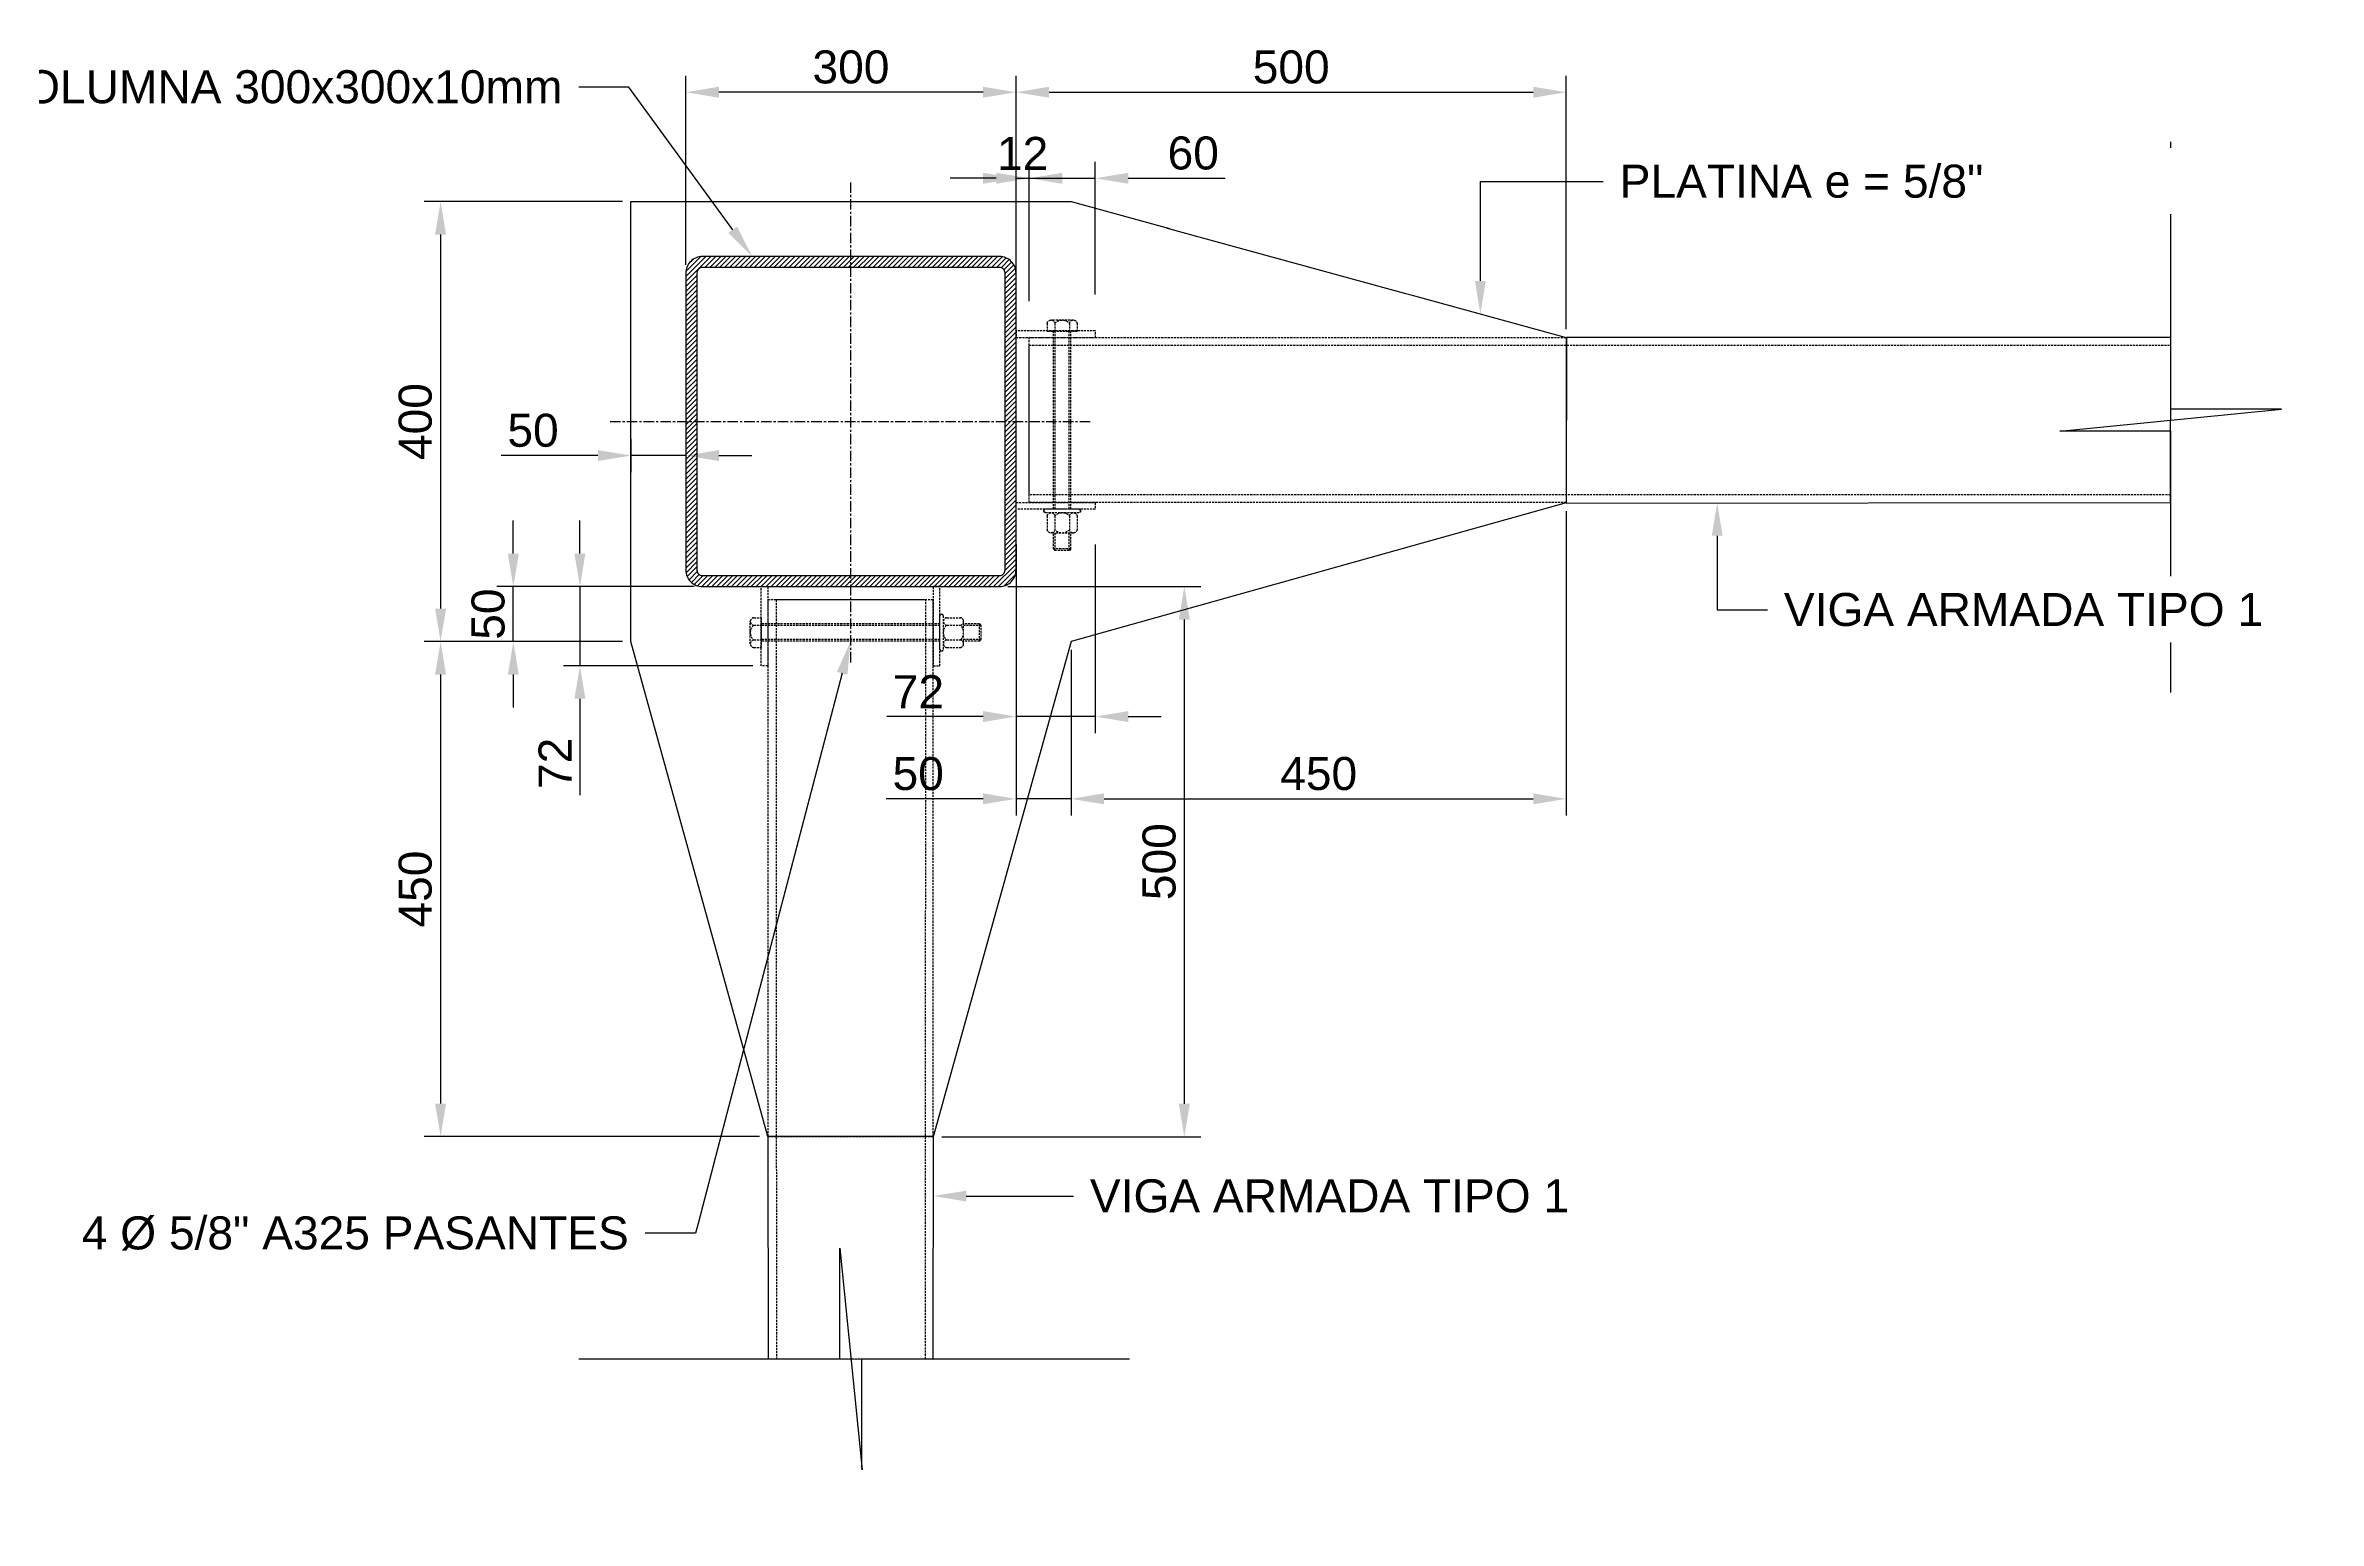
# Model space of a CAD drawing. Header units: millimetres. Extents: x -1367288 to 157996, y -18171 to 61708.
# Drawn here: x 26637 to 28703, y 14793 to 16134 of the extents above; entities that cross this region are included whole.
import ezdxf
from ezdxf import colors
from ezdxf.entities.mleader import LeaderData, LeaderLine
from ezdxf.math import Vec2, Vec3

# ---------------------------------------------------------------- set-up
doc = ezdxf.new("R2010")
doc.units = ezdxf.units.MM
doc.header["$LTSCALE"] = 0.3
doc.linetypes.add('CENTER', pattern=[50.8, 31.75, -6.35, 6.35, -6.35])
doc.linetypes.add('HIDDEN', pattern=[9.525, 6.35, -3.175])
for name, color, linetype in [('EE-OCULTAS', 8, 'HIDDEN'), ('SIM-ACHURADOS', 8, 'Continuous'), ('SIM-COTAS', 1, 'Continuous'), ('SIM-EJES', 8, 'CENTER'), ('SIM-OCULTOS', 8, 'HIDDEN'), ('SIM-PLATINAS', 2, 'Continuous'), ('SIM-PTE 300x1-4x150x3-8', 42, 'Continuous'), ('SIM-PTE 300x300x10', 71, 'Continuous')]:
    doc.layers.add(name, color=color, linetype=linetype)
doc.styles.add('ARIAL EE', font='arial.ttf')
doc.styles.get("Standard").update_dxf_attribs({"font": 'arial.ttf'})
doc.dimstyles.new('EE 1_STANDAR', dxfattribs={"dimtxt": 2, "dimasz": 2, "dimexe": 1, "dimexo": 0.5, "dimgap": 0.5, "dimtad": 1, "dimdec": 0, "dimdsep": 46, "dimtxsty": 'ARIAL EE', "dimcen": 1.5, "dimclrd": 256, "dimclre": 256, "dimclrt": 2, "dimadec": 0, "dimazin": 0, "dimtfac": 1, "dimtdec": 0, "dimtix": 1, "dimtmove": 0, "dimatfit": 2, "dimfxl": 1, "dimlwd": -1, "dimlwe": -1, "dimarcsym": 0})

# ---------------------------------------------------------------- blocks, each defined once
blk = doc.blocks.new('*U426')
for p, q in [((-13.5, 169.3), (-13.5, 162.4)), ((-10.3, 172.3), (10.3, 172.3)), ((-6.6, 169.3), (-6.6, 162.4)), ((6.6, 169.3), (6.6, 162.4)), ((13.5, 169.3), (13.5, 162.4)), ((13.5, 162.4), (-13.5, 162.4)), ((-7.9, 0), (-7.9, 162.4)), ((7.9, 0), (7.9, 162.4)), ((-13.5, -6.1), (-13.5, -18.6)), ((-6.6, -6.1), (-6.6, -18.6)), ((6.6, -6.1), (6.6, -18.6)), ((13.5, -6.1), (13.5, -18.6)), ((-10.3, -21.6), (10.3, -21.6)), ((-7.9, -36), (-7.9, -21.6)), ((-7.9, -36), (7.9, -36)), ((-7.9, -36), (-6.4, -37.5)), ((-6.4, -37.5), (6.4, -37.5)), ((7.9, -36), (6.4, -37.5)), ((7.9, -36), (7.9, -21.6))]:
    blk.add_line(p, q)
blk.add_lwpolyline([(-16.7, -1.6), (-16.7, -1.5, -0.414214), (-15.2, 0), (15.2, 0, -0.414214), (16.7, -1.5), (16.7, -1.6, -0.414214), (15.2, -3.1), (-15.2, -3.1, -0.414214)], format="xyb", close=True)
for centre, radius, start, end in [((-10.1, 168.8), 3.47, 7.7682, 172.2318), ((0, 163.5), 8.8, 41.2145, 138.7855), ((10.1, 168.8), 3.47, 7.7682, 172.2318), ((-10.1, -6.6), 3.47, 7.7682, 172.2318), ((-10.1, -18.1), 3.47, 187.7682, 352.2318), ((0, -11.9), 8.8, 41.2145, 138.7855), ((0, -12.8), 8.8, 221.2145, 318.7855), ((10.1, -6.6), 3.47, 7.7682, 172.2318), ((10.1, -18.1), 3.47, 187.7682, 352.2318)]:
    blk.add_arc(centre, radius, start, end)
at = {"layer": 'EE-OCULTAS'}
for p, q in [((-6.4, 0), (-6.4, 162.4)), ((6.4, 0), (6.4, 162.4)), ((-6.4, -37.5), (-6.4, -21.6)), ((6.4, -37.5), (6.4, -21.8))]:
    blk.add_line(p, q, dxfattribs=at)
blk = doc.blocks.new('*U438')
for p, q in [((-13.5, 169), (-13.5, 162)), ((-10.3, 172), (10.3, 172)), ((-6.6, 169), (-6.6, 162)), ((6.6, 169), (6.6, 162)), ((13.5, 169), (13.5, 162)), ((13.5, 162), (-13.5, 162)), ((-7.9, 0), (-7.9, 162)), ((7.9, 0), (7.9, 162)), ((-13.5, -6.1), (-13.5, -18.6)), ((-6.6, -6.1), (-6.6, -18.6)), ((6.6, -6.1), (6.6, -18.6)), ((13.5, -6.1), (13.5, -18.6)), ((-10.3, -21.6), (10.3, -21.6)), ((-7.9, -36), (-7.9, -21.6)), ((-7.9, -36), (7.9, -36)), ((-7.9, -36), (-6.4, -37.5)), ((-6.4, -37.5), (6.4, -37.5)), ((7.9, -36), (6.4, -37.5)), ((7.9, -36), (7.9, -21.6))]:
    blk.add_line(p, q)
blk.add_lwpolyline([(-16.7, -1.6), (-16.7, -1.5, -0.414214), (-15.2, 0), (15.2, 0, -0.414214), (16.7, -1.5), (16.7, -1.6, -0.414214), (15.2, -3.1), (-15.2, -3.1, -0.414214)], format="xyb", close=True)
for centre, radius, start, end in [((-10.1, 168.5), 3.47, 7.7682, 172.2318), ((0, 163.2), 8.8, 41.2145, 138.7855), ((10.1, 168.5), 3.47, 7.7682, 172.2318), ((-10.1, -6.6), 3.47, 7.7682, 172.2318), ((-10.1, -18.1), 3.47, 187.7682, 352.2318), ((0, -11.9), 8.8, 41.2145, 138.7855), ((0, -12.8), 8.8, 221.2145, 318.7855), ((10.1, -6.6), 3.47, 7.7682, 172.2318), ((10.1, -18.1), 3.47, 187.7682, 352.2318)]:
    blk.add_arc(centre, radius, start, end)
at = {"layer": 'EE-OCULTAS'}
for p, q in [((-6.4, 0), (-6.4, 162)), ((6.4, 0), (6.4, 162)), ((-6.4, -37.5), (-6.4, -21.6)), ((6.4, -37.5), (6.4, -21.8))]:
    blk.add_line(p, q, dxfattribs=at)
blk = doc.blocks.new('*D474')
at = {"layer": 'SIM-COTAS', "transparency": 16777216}
for p, q in [((27489.3, 16012.8), (27459.3, 16012.8)), ((27519.3, 15907.1), (27519.3, 16027.8)), ((27519.3, 16012.8), (27531.3, 16012.8)), ((27531.3, 15901.1), (27531.3, 16027.8)), ((27561.3, 16012.8), (27591.3, 16012.8))]:
    blk.add_line(p, q, dxfattribs=at)
for points in [[(27489.3, 16017.8), (27489.3, 16007.8), (27519.3, 16012.8)], [(27561.3, 16017.8), (27561.3, 16007.8), (27531.3, 16012.8)]]:
    blk.add_solid(points, dxfattribs=at)
at = {"layer": 'SIM-COTAS', "color": 2, "transparency": 16777216, "insert": (27525.3, 16035.4), "char_height": 30, "attachment_point": 5, "style": 'ARIAL EE'}
blk.add_mtext('12', dxfattribs=at)
blk = doc.blocks.new('*D475')
at = {"layer": 'SIM-COTAS', "transparency": 16777216}
for p, q in [((27501.3, 16012.8), (27471.3, 16012.8)), ((27531.3, 15901.1), (27531.3, 16027.8)), ((27531.3, 16012.8), (27591.3, 16012.8)), ((27591.3, 15907.1), (27591.3, 16027.8)), ((27621.3, 16012.8), (27709.3, 16012.8))]:
    blk.add_line(p, q, dxfattribs=at)
for points in [[(27501.3, 16017.8), (27501.3, 16007.8), (27531.3, 16012.8)], [(27621.3, 16017.8), (27621.3, 16007.8), (27591.3, 16012.8)]]:
    blk.add_solid(points, dxfattribs=at)
at = {"layer": 'SIM-COTAS', "color": 2, "transparency": 16777216, "insert": (27680.3, 16035.6), "char_height": 30, "attachment_point": 5, "style": 'ARIAL EE'}
blk.add_mtext('60', dxfattribs=at)
blk = doc.blocks.new('*D476')
at = {"layer": 'SIM-COTAS', "transparency": 16777216}
for p, q in [((27519.3, 15910.8), (27519.3, 16106)), ((27549.3, 16091), (27989.3, 16091)), ((28019.3, 15875.6), (28019.3, 16106))]:
    blk.add_line(p, q, dxfattribs=at)
for points in [[(27549.3, 16096), (27549.3, 16086), (27519.3, 16091)], [(27989.3, 16096), (27989.3, 16086), (28019.3, 16091)]]:
    blk.add_solid(points, dxfattribs=at)
at = {"layer": 'SIM-COTAS', "color": 2, "transparency": 16777216, "insert": (27769.3, 16113.8), "char_height": 30, "attachment_point": 5, "style": 'ARIAL EE'}
blk.add_mtext('500', dxfattribs=at)
blk = doc.blocks.new('*D477')
at = {"layer": 'SIM-COTAS', "transparency": 16777216}
for p, q in [((27161.8, 15991.7), (26981.4, 15991.7)), ((26996.4, 15961.7), (26996.4, 15621.7)), ((27161.8, 15591.7), (26981.4, 15591.7))]:
    blk.add_line(p, q, dxfattribs=at)
for points in [[(26991.4, 15961.7), (27001.4, 15961.7), (26996.4, 15991.7)], [(26991.4, 15621.7), (27001.4, 15621.7), (26996.4, 15591.7)]]:
    blk.add_solid(points, dxfattribs=at)
at = {"layer": 'SIM-COTAS', "color": 2, "transparency": 16777216, "insert": (26973.5, 15791.7), "char_height": 30, "attachment_point": 5, "rotation": 90, "style": 'ARIAL EE'}
blk.add_mtext('400', dxfattribs=at)
blk = doc.blocks.new('*D478')
at = {"layer": 'SIM-COTAS', "transparency": 16777216}
for p, q in [((27139.3, 15760.8), (27051.4, 15760.8)), ((27169.3, 15776), (27169.3, 15745.8)), ((27219.3, 15760.8), (27169.3, 15760.8)), ((27219.3, 15776), (27219.3, 15745.8)), ((27249.3, 15760.8), (27279.3, 15760.8))]:
    blk.add_line(p, q, dxfattribs=at)
for points in [[(27139.3, 15765.8), (27139.3, 15755.8), (27169.3, 15760.8)], [(27249.3, 15765.8), (27249.3, 15755.8), (27219.3, 15760.8)]]:
    blk.add_solid(points, dxfattribs=at)
at = {"layer": 'SIM-COTAS', "color": 2, "transparency": 16777216, "insert": (27080.4, 15783.6), "char_height": 30, "attachment_point": 5, "style": 'ARIAL EE'}
blk.add_mtext('50', dxfattribs=at)
blk = doc.blocks.new('*D479')
at = {"layer": 'SIM-COTAS', "transparency": 16777216}
for p, q in [((27161.8, 15591.7), (26981.4, 15591.7)), ((26996.4, 15561.7), (26996.4, 15171.9)), ((27286.2, 15141.9), (26981.4, 15141.9))]:
    blk.add_line(p, q, dxfattribs=at)
for points in [[(26991.4, 15561.7), (27001.4, 15561.7), (26996.4, 15591.7)], [(26991.4, 15171.9), (27001.4, 15171.9), (26996.4, 15141.9)]]:
    blk.add_solid(points, dxfattribs=at)
at = {"layer": 'SIM-COTAS', "color": 2, "transparency": 16777216, "insert": (26973.5, 15366.8), "char_height": 30, "attachment_point": 5, "rotation": 90, "style": 'ARIAL EE'}
blk.add_mtext('450', dxfattribs=at)
blk = doc.blocks.new('*D480')
at = {"layer": 'SIM-COTAS', "transparency": 16777216}
for p, q in [((27123, 15671.7), (27123, 15701.7)), ((27226.8, 15641.7), (27108, 15641.7)), ((27123, 15641.7), (27123, 15569.7)), ((27280.2, 15569.7), (27108, 15569.7)), ((27123, 15539.7), (27123, 15452.2))]:
    blk.add_line(p, q, dxfattribs=at)
for points in [[(27118, 15671.7), (27128, 15671.7), (27123, 15641.7)], [(27118, 15539.7), (27128, 15539.7), (27123, 15569.7)]]:
    blk.add_solid(points, dxfattribs=at)
at = {"layer": 'SIM-COTAS', "color": 2, "transparency": 16777216, "insert": (27100.4, 15481), "char_height": 30, "attachment_point": 5, "rotation": 90, "style": 'ARIAL EE'}
blk.add_mtext('72', dxfattribs=at)
blk = doc.blocks.new('*D481')
at = {"layer": 'SIM-COTAS', "transparency": 16777216}
for p, q in [((27219.3, 15934.2), (27219.3, 16106)), ((27489.3, 16091), (27249.3, 16091)), ((27519.3, 15910.8), (27519.3, 16106))]:
    blk.add_line(p, q, dxfattribs=at)
for points in [[(27249.3, 16096), (27249.3, 16086), (27219.3, 16091)], [(27489.3, 16096), (27489.3, 16086), (27519.3, 16091)]]:
    blk.add_solid(points, dxfattribs=at)
at = {"layer": 'SIM-COTAS', "color": 2, "transparency": 16777216, "insert": (27369.3, 16113.8), "char_height": 30, "attachment_point": 5, "style": 'ARIAL EE'}
blk.add_mtext('300', dxfattribs=at)
blk = doc.blocks.new('*D482')
at = {"layer": 'SIM-COTAS', "transparency": 16777216}
for p, q in [((27062.5, 15671.7), (27062.5, 15701.7)), ((27226.8, 15641.7), (27047.5, 15641.7)), ((27062.5, 15591.7), (27062.5, 15641.7)), ((27161.8, 15591.7), (27047.5, 15591.7)), ((27062.5, 15561.7), (27062.5, 15531.7))]:
    blk.add_line(p, q, dxfattribs=at)
for points in [[(27057.5, 15671.7), (27067.5, 15671.7), (27062.5, 15641.7)], [(27057.5, 15561.7), (27067.5, 15561.7), (27062.5, 15591.7)]]:
    blk.add_solid(points, dxfattribs=at)
at = {"layer": 'SIM-COTAS', "color": 2, "transparency": 16777216, "insert": (27039.7, 15616.7), "char_height": 30, "attachment_point": 5, "rotation": 90, "style": 'ARIAL EE'}
blk.add_mtext('50', dxfattribs=at)
blk = doc.blocks.new('*D483')
at = {"layer": 'SIM-COTAS', "transparency": 16777216}
for p, q in [((27519.3, 15680.1), (27519.3, 15508.6)), ((27591.3, 15680.1), (27591.3, 15508.6)), ((27489.3, 15523.6), (27401.9, 15523.6)), ((27591.3, 15523.6), (27519.3, 15523.6)), ((27621.3, 15523.6), (27651.3, 15523.6))]:
    blk.add_line(p, q, dxfattribs=at)
for points in [[(27489.3, 15528.6), (27489.3, 15518.6), (27519.3, 15523.6)], [(27621.3, 15528.6), (27621.3, 15518.6), (27591.3, 15523.6)]]:
    blk.add_solid(points, dxfattribs=at)
at = {"layer": 'SIM-COTAS', "color": 2, "transparency": 16777216, "insert": (27430.6, 15546.2), "char_height": 30, "attachment_point": 5, "style": 'ARIAL EE'}
blk.add_mtext('72', dxfattribs=at)
blk = doc.blocks.new('*D484')
at = {"layer": 'SIM-COTAS', "transparency": 16777216}
for p, q in [((28019.2, 15710.2), (28019.2, 15433.8)), ((27569.3, 15584.2), (27569.3, 15433.8)), ((27599.3, 15448.8), (27989.2, 15448.8))]:
    blk.add_line(p, q, dxfattribs=at)
for points in [[(27599.3, 15453.8), (27599.3, 15443.8), (27569.3, 15448.8)], [(27989.2, 15453.8), (27989.2, 15443.8), (28019.2, 15448.8)]]:
    blk.add_solid(points, dxfattribs=at)
at = {"layer": 'SIM-COTAS', "color": 2, "transparency": 16777216, "insert": (27794.3, 15471.6), "char_height": 30, "attachment_point": 5, "style": 'ARIAL EE'}
blk.add_mtext('450', dxfattribs=at)
blk = doc.blocks.new('*D485')
at = {"layer": 'SIM-COTAS', "transparency": 16777216}
for p, q in [((27519.3, 15649.2), (27519.3, 15433.8)), ((27569.3, 15584.2), (27569.3, 15433.8)), ((27489.3, 15448.8), (27401.4, 15448.8)), ((27569.3, 15448.8), (27519.3, 15448.8)), ((27599.3, 15448.8), (27629.3, 15448.8))]:
    blk.add_line(p, q, dxfattribs=at)
for points in [[(27489.3, 15453.8), (27489.3, 15443.8), (27519.3, 15448.8)], [(27599.3, 15453.8), (27599.3, 15443.8), (27569.3, 15448.8)]]:
    blk.add_solid(points, dxfattribs=at)
at = {"layer": 'SIM-COTAS', "color": 2, "transparency": 16777216, "insert": (27430.4, 15471.6), "char_height": 30, "attachment_point": 5, "style": 'ARIAL EE'}
blk.add_mtext('50', dxfattribs=at)
blk = doc.blocks.new('*D486')
at = {"layer": 'SIM-COTAS', "transparency": 16777216}
for p, q in [((27511.8, 15641.7), (27687.2, 15641.7)), ((27672.2, 15611.7), (27672.2, 15171.7)), ((27452, 15141.7), (27687.2, 15141.7))]:
    blk.add_line(p, q, dxfattribs=at)
for points in [[(27667.2, 15611.7), (27677.2, 15611.7), (27672.2, 15641.7)], [(27667.2, 15171.7), (27677.2, 15171.7), (27672.2, 15141.7)]]:
    blk.add_solid(points, dxfattribs=at)
at = {"layer": 'SIM-COTAS', "color": 2, "transparency": 16777216, "insert": (27649.4, 15391.7), "char_height": 30, "attachment_point": 5, "rotation": 90, "style": 'ARIAL EE'}
blk.add_mtext('500', dxfattribs=at)

msp = doc.modelspace()

# ---------------------------------------------------------------- linework, layer by layer
at = {"layer": 'SIM-EJES'}
msp.add_line((27150.4, 15791.7, -2.3), (27588.2, 15791.7, -2.3), dxfattribs=at)
at = {"layer": 'SIM-OCULTOS'}
for points, elevation in [([(27519.4, 15874.1), (27519.4, 15868.1), (27591.4, 15868.1), (27591.4, 15874.1)], -2.3), ([(27519.3, 15712), (27519.3, 15718), (27591.3, 15718), (27591.3, 15712)], -2.5), ([(27287.7, 15641.7), (27293.7, 15641.7), (27293.7, 15569.7), (27287.7, 15569.7)], -2.3), ([(27450.1, 15641.7), (27444.1, 15641.7), (27444.1, 15569.7), (27450.1, 15569.7)], -2.5), ([(27293.7, 15141.9), (27444.1, 15141.9), (27444.1, 15629.7), (27293.7, 15629.7)], -2.3)]:
    msp.add_lwpolyline(points, close=True, dxfattribs=dict(at, elevation=elevation))
at = {"layer": 'SIM-OCULTOS', "elevation": -2.3}
msp.add_lwpolyline([(28019.3, 15718), (27531.2, 15718), (27531.3, 15868.1), (28019.3, 15868.1)], dxfattribs=at)
at = {"layer": 'SIM-OCULTOS', "extrusion": (-0.000351107, 0.00195, 0.999998), "elevation": 18.8}
msp.add_lwpolyline([(28568.4, 15725), (27531.2, 15725), (27531.2, 15861.1), (28568.6, 15861.1)], dxfattribs=at)
at = {"layer": 'SIM-PTE 300x1-4x150x3-8', "extrusion": (-0.000351107, -0.00195, 0.999998), "elevation": -43.8}
msp.add_lwpolyline([(28568.6, 15868), (28019.4, 15868), (28019.2, 15717.6), (28568.4, 15718)], close=True, dxfattribs=at)

# ---------------------------------------------------------------- block references
at = {"layer": 'SIM-OCULTOS', "xscale": -1}
msp.add_blockref('*U438', (27561.2, 15712, 0.2), dxfattribs=at)
at = {"layer": 'SIM-OCULTOS', "rotation": 90}
msp.add_blockref('*U426', (27450.1, 15599.9, 0.2), dxfattribs=at)

# ---------------------------------------------------------------- dimensions: what is measured, and where the dimension line sits
at = {"layer": 'SIM-COTAS'}
for base, p1, p2, picture, middle in [((27219.3, 15760.8, 0.2), (27169.3, 15783.5, -2.3), (27219.3, 15783.5, -2.3), '*D478', (27080.4, 15760.8, 0.2)), ((27591.3, 15523.6), (27519.3, 15687.6, -2.5), (27591.3, 15687.6, -2.5), '*D483', (27430.6, 15523.6)), ((27519.3, 15448.8), (27569.3, 15591.7, -2.5), (27519.3, 15656.7, -2.5), '*D485', (27430.4, 15448.8))]:
    dim = msp.add_linear_dim(base=base, p1=p1, p2=p2, dimstyle='EE 1_STANDAR', dxfattribs=at)
    dim.commit()
    dim.dimension.update_dxf_attribs({"geometry": picture, "text_midpoint": middle, "dimtype": 160})
for base, p1, p2, picture, middle in [((27062.5, 15641.7, 0.2), (27169.3, 15591.7, -2.3), (27234.3, 15641.7, -2.3), '*D482', (27039.7, 15616.7, 0.2)), ((27672.2, 15141.7), (27504.3, 15641.7, -2.5), (27444.5, 15141.7, -2.3), '*D486', (27649.4, 15391.7)), ((26996.4, 15141.9, 0.2), (27169.3, 15591.7, -2.3), (27293.7, 15141.9, -2.3), '*D479', (26973.5, 15366.8, 0.2))]:
    dim = msp.add_linear_dim(base=base, p1=p1, p2=p2, angle=90, dimstyle='EE 1_STANDAR', dxfattribs=at)
    dim.commit()
    dim.dimension.update_dxf_attribs({"geometry": picture, "text_midpoint": middle})
dim = msp.add_linear_dim(base=(27123, 15569.7, 0.2), p1=(27234.3, 15641.7, -2.3), p2=(27287.7, 15569.7, -2.1), angle=90, dimstyle='EE 1_STANDAR', dxfattribs=at)
dim.commit()
dim.dimension.update_dxf_attribs({"geometry": '*D480', "text_midpoint": (27123, 15481, 0.2), "dimtype": 160})
dim = msp.add_linear_dim(base=(28019.2, 15448.8), p1=(27569.3, 15591.7, -2.5), p2=(28019.2, 15717.7, -2.3), dimstyle='EE 1_STANDAR', dxfattribs=at)
dim.commit()
dim.dimension.update_dxf_attribs({"geometry": '*D484', "text_midpoint": (27794.3, 15471.6)})

# ---------------------------------------------------------------- leaders
at = {"layer": 'SIM-COTAS', "linetype": 'Continuous'}
ml = msp.add_multileader_mtext('Standard', dxfattribs=at)
ml.set_content('\\A1;{\\C2;PTE 400x200x9mm}', color=256)
ml.set_leader_properties()
ml.build(insert=Vec2(0, 0))
ml.multileader.update_dxf_attribs({"dogleg_length": 0.0025, "arrow_head_size": 30, "scale": 15})
ctx = ml.context
ctx.base_point, ctx.scale, ctx.char_height, ctx.arrow_head_size, ctx.landing_gap_size, ctx.plane_origin = Vec3(23894.4, 15937.2, -3.7), 15, 30, 30, 15, Vec3(-6151.4, 21959.4, -3.7)
notes = []
notes.append((ctx, [(0, (1, 1, 0), (23848.9, 15937.2, -3.7), (1, 0), 45.6, [(0, [(23848.9, 16093.5, -3.7)], 0, [])])]))
ctx.mtext.insert, ctx.mtext.width, ctx.mtext.defined_height, ctx.mtext.flow_direction = Vec3(23909.4, 15952.4, -3.7), 365.737, 126.9, 5
ctx.mtext.has_bg_fill, ctx.mtext.bg_color, ctx.mtext.bg_scale_factor, ctx.mtext.bg_transparency, ctx.mtext.use_window_bg_color = 1, -1027028792, 1.5, 0, 1
ml = msp.add_multileader_mtext('Standard', dxfattribs=at)
ml.set_content('\\A1;{\\C2;COLUMNA\\PPTE 300x300x10mm}', color=256)
ml.set_leader_properties()
ml.build(insert=Vec2(0, 0))
ml.multileader.update_dxf_attribs({"dogleg_length": 0.0025, "arrow_head_size": 100, "scale": 50})
ctx = ml.context
ctx.base_point, ctx.scale, ctx.char_height, ctx.arrow_head_size, ctx.landing_gap_size, ctx.plane_origin = Vec3(-14168.4, 15241.2, -2.4), 50, 100, 100, 50, Vec3(-17561.4, -408, -2.4)
notes.append((ctx, [(0, (1, 1, 0), (-14245.6, 15241.2, -2.4), (1, 0), 77.3, [(0, [(-14456.5, 15241.2, -2.4)], 0, [])])]))
ctx.mtext.insert, ctx.mtext.width, ctx.mtext.defined_height, ctx.mtext.flow_direction = Vec3(-14118.4, 15292.1, -2.4), 1318.047, 411.1, 5
for ctx, leaders in notes:
    for number, flags, end, landing, length, lines in leaders:
        leader = LeaderData()
        leader.index, (leader.has_last_leader_line, leader.has_dogleg_vector, leader.attachment_direction) = number, flags
        leader.last_leader_point, leader.dogleg_vector, leader.dogleg_length = Vec3(end), Vec3(landing), length
        for number, points, colour, breaks in lines:
            line = LeaderLine()
            line.index, line.vertices, line.color, line.breaks = number, Vec3.list(points), colors.encode_raw_color(colour), breaks
            leader.lines.append(line)
        ctx.leaders.append(leader)

# ---------------------------------------------------------------- next in the draw order: hatches: boundary and pattern name
at = {"layer": 'SIM-ACHURADOS'}
h = msp.add_hatch(dxfattribs=at)
h.set_pattern_fill('ANSI31', color=256)
h.set_pattern_definition([(45, (11302.398, -792.6563), (-2.24506403, 2.24506403), [])])
edge = h.paths.add_edge_path(flags=16)
edge.add_line((27234.3, 15651.7), (27504.3, 15651.7))
edge.add_arc((27504.3, 15656.7), 5, 270, 360)
edge.add_line((27509.3, 15656.7), (27509.3, 15926.7))
edge.add_arc((27504.3, 15926.7), 5, 0, 90)
edge.add_line((27504.3, 15931.7), (27234.3, 15931.7))
edge.add_arc((27234.3, 15926.7), 5, 90, 180)
edge.add_line((27229.3, 15926.7), (27229.3, 15656.7))
edge.add_arc((27234.3, 15656.7), 5, 180, 270)
edge = h.paths.add_edge_path()
edge.add_line((27234.3, 15641.7), (27504.3, 15641.7))
edge.add_arc((27504.3, 15656.7), 15, 270, 360)
edge.add_line((27519.3, 15656.7), (27519.3, 15926.7))
edge.add_arc((27504.3, 15926.7), 15, 0, 90)
edge.add_line((27504.3, 15941.7), (27234.3, 15941.7))
edge.add_arc((27234.3, 15926.7), 15, 90, 180)
edge.add_line((27219.3, 15926.7), (27219.3, 15656.7))
edge.add_arc((27234.3, 15656.7), 15, 180, 270)

# ---------------------------------------------------------------- next in the draw order: linework, layer by layer
at = {"layer": 'SIM-COTAS', "elevation": -2.2}
msp.add_lwpolyline([(28568.5, 15545.6), (28568.5, 15783), (28469.3, 15783, 0.024922), (28467.8, 15783), (28669.3, 15803.1, -0.024922), (28667.8, 15803), (28568.5, 15803), (28568.5, 16046)], format="xyb", dxfattribs=at)
at = {"layer": 'SIM-EJES'}
msp.add_line((27369.3, 15572.8, -2.3), (27369.3, 16010.7, -2.3), dxfattribs=at)
at = {"layer": 'SIM-PLATINAS', "elevation": -2.3}
msp.add_lwpolyline([(27569.3, 15991.7), (28019.3, 15868.1), (28019.2, 15717.7), (27569.3, 15591.7), (27444.1, 15141.7), (27293.7, 15141.9), (27169.3, 15591.7), (27169.3, 15991.7), (27569.3, 15991.7)], dxfattribs=at)
at = {"layer": 'SIM-PTE 300x300x10', "elevation": -2.5}
for points in [[(27234.3, 15641.7), (27504.3, 15641.7, 0.414214), (27519.3, 15656.7), (27519.3, 15926.7, 0.414214), (27504.3, 15941.7), (27234.3, 15941.7, 0.414214), (27219.3, 15926.7), (27219.3, 15656.7, 0.414214)], [(27234.3, 15651.7), (27504.3, 15651.7, 0.414214), (27509.3, 15656.7), (27509.3, 15926.7, 0.414214), (27504.3, 15931.7), (27234.3, 15931.7, 0.414214), (27229.3, 15926.7), (27229.3, 15656.7, 0.414214)]]:
    msp.add_lwpolyline(points, format="xyb", close=True, dxfattribs=at)

# ---------------------------------------------------------------- next in the draw order: dimensions: what is measured, and where the dimension line sits
at = {"layer": 'SIM-COTAS'}
for base, p1, p2, picture, middle in [((27219.3, 16091, 0.2), (27519.3, 15903.3, 0.2), (27219.3, 15926.7, -2.3), '*D481', (27369.3, 16113.8, 0.2)), ((28019.3, 16091, 0.2), (27519.3, 15903.3, 0.2), (28019.3, 15868.1, -2.3), '*D476', (27769.3, 16113.8, 0.2)), ((27531.3, 16012.8, 0.2), (27519.3, 15899.6, -2.3), (27531.3, 15893.6, -2.3), '*D474', (27525.3, 16035.4, 0.2))]:
    dim = msp.add_linear_dim(base=base, p1=p1, p2=p2, dimstyle='EE 1_STANDAR', dxfattribs=at)
    dim.commit()
    dim.dimension.update_dxf_attribs({"geometry": picture, "text_midpoint": middle})
dim = msp.add_linear_dim(base=(27591.3, 16012.8, 0.2), p1=(27531.3, 15893.6, -2.3), p2=(27591.3, 15899.6, -2.3), dimstyle='EE 1_STANDAR', dxfattribs=at)
dim.commit()
dim.dimension.update_dxf_attribs({"geometry": '*D475', "text_midpoint": (27680.3, 16012.8, 0.2), "dimtype": 160})
dim = msp.add_linear_dim(base=(26996.4, 15591.7, 0.2), p1=(27169.3, 15991.7, -2.3), p2=(27169.3, 15591.7, -2.3), angle=90, dimstyle='EE 1_STANDAR', dxfattribs=at)
dim.commit()
dim.dimension.update_dxf_attribs({"geometry": '*D477', "text_midpoint": (26973.5, 15791.7, 0.2)})

# ---------------------------------------------------------------- next in the draw order: leaders
at = {"layer": 'SIM-COTAS', "linetype": 'Continuous'}
ml = msp.add_multileader_mtext('Standard', dxfattribs=at)
ml.set_content('\\A1;{\\C2;VIGA ARMADA TIPO 1}', color=256)
ml.set_leader_properties()
ml.build(insert=Vec2(0, 0))
ml.multileader.update_dxf_attribs({"dogleg_length": 0.0025, "arrow_head_size": 30, "scale": 15})
ctx = ml.context
ctx.base_point, ctx.scale, ctx.char_height, ctx.arrow_head_size, ctx.landing_gap_size, ctx.plane_origin = Vec3(23171.2, 15088.3, -2), 15, 30, 30, 15, Vec3(53032.3, 21166.3, -2)
notes = []
notes.append((ctx, [(1, (1, 1, 0), (23125.6, 15088.3, -2), (1, 0), 45.6, [(0, [(23043.8, 15088.3, -2)], 0, [])])]))
ctx.mtext.insert, ctx.mtext.rotation, ctx.mtext.width, ctx.mtext.defined_height, ctx.mtext.flow_direction = Vec3(23186.2, 15103.5, -2), 6.283185, 312.835, 126.9, 5
ctx.mtext.has_bg_fill, ctx.mtext.bg_color, ctx.mtext.bg_scale_factor, ctx.mtext.bg_transparency, ctx.mtext.use_window_bg_color = 1, -1027028792, 1.5, 0, 1
ml = msp.add_multileader_mtext('Standard', dxfattribs=at)
ml.set_content('{\\C2;7 %%C3/4" ASTM A193 GR B7 CABEZA INVERTIDA ANCLAR 200mm AL CONCRETO}', color=256)
ml.set_leader_properties()
ml.build(insert=Vec2(0, 0))
ml.multileader.update_dxf_attribs({"dogleg_length": 0.0025, "arrow_head_size": 30, "scale": 15})
ctx = ml.context
ctx.base_point, ctx.scale, ctx.char_height, ctx.arrow_head_size, ctx.landing_gap_size, ctx.plane_origin = Vec3(19222.6, 14822.6), 15, 30, 30, 15, Vec3(-10498.8, 20656.8)
notes.append((ctx, [(0, (1, 1, 0), (19177, 14822.6), (1, 0), 45.6, [(0, [(19177, 15036.6)], 0, [])])]))
ctx.mtext.insert, ctx.mtext.width, ctx.mtext.defined_height, ctx.mtext.flow_direction = Vec3(19237.6, 14837.9), 585.256, 126.9, 5
ctx.mtext.has_bg_fill, ctx.mtext.bg_color, ctx.mtext.bg_scale_factor, ctx.mtext.bg_transparency, ctx.mtext.use_window_bg_color = 1, -1027028792, 1.5, 0, 1
for ctx, leaders in notes:
    for number, flags, end, landing, length, lines in leaders:
        leader = LeaderData()
        leader.index, (leader.has_last_leader_line, leader.has_dogleg_vector, leader.attachment_direction) = number, flags
        leader.last_leader_point, leader.dogleg_vector, leader.dogleg_length = Vec3(end), Vec3(landing), length
        for number, points, colour, breaks in lines:
            line = LeaderLine()
            line.index, line.vertices, line.color, line.breaks = number, Vec3.list(points), colors.encode_raw_color(colour), breaks
            leader.lines.append(line)
        ctx.leaders.append(leader)

# ---------------------------------------------------------------- next in the draw order: linework, layer by layer
at = {"layer": 'SIM-COTAS', "elevation": -2.1}
msp.add_lwpolyline([(27121.9, 14939.8), (27359.3, 14939.8), (27359.3, 15039.1, 0.024922), (27359.3, 15040.5), (27379.4, 14839.1, -0.024922), (27379.3, 14840.6), (27379.3, 14939.8), (27622.3, 14939.8)], format="xyb", dxfattribs=at)
at = {"layer": 'SIM-OCULTOS', "extrusion": (-0.00195, 0.000351107, 0.999998), "elevation": -50.2}
msp.add_lwpolyline([(27437, 14939.8), (27437.2, 15629.7), (27301.2, 15629.8), (27301.5, 14939.9)], close=True, dxfattribs=at)
at = {"layer": 'SIM-PTE 300x1-4x150x3-8', "extrusion": (-0.00195, 0.000351107, 0.999998), "elevation": -50.2}
msp.add_lwpolyline([(27444, 14939.7), (27444.1, 15141.8), (27293.7, 15141.9), (27294, 14939.9)], close=True, dxfattribs=at)

# ---------------------------------------------------------------- next in the draw order: leaders
at = {"layer": 'SIM-COTAS', "linetype": 'Continuous'}
ml = msp.add_multileader_mtext('Standard', dxfattribs=at)
ml.set_content('\\A1;{\\C2;COLUMNA 300x300x10mm}', color=256)
ml.set_leader_properties()
ml.build(insert=Vec2(0, 0))
ml.multileader.update_dxf_attribs({"dogleg_length": 0.0025, "arrow_head_size": 30, "scale": 15})
ctx = ml.context
ctx.base_point, ctx.scale, ctx.char_height, ctx.arrow_head_size, ctx.landing_gap_size, ctx.plane_origin = Vec3(26798.3, 16095.7, 0.2), 15, 30, 30, 15, Vec3(-2604, 21753.2, 0.2)
ctx.text_align_type = 2
notes = []
notes.append((ctx, [(1, (1, 1, 0), (27167.6, 16095.7, 0.2), (-1, 0), 45.6, [(0, [(27279.5, 15941.8, 0.2)], 0, [])])]))
ctx.mtext.insert, ctx.mtext.width, ctx.mtext.defined_height, ctx.mtext.alignment, ctx.mtext.flow_direction = Vec3(27107.1, 16111, 0.2), 180.376, 126.9, 3, 5
ctx.mtext.has_bg_fill, ctx.mtext.bg_color, ctx.mtext.bg_scale_factor, ctx.mtext.bg_transparency, ctx.mtext.use_window_bg_color = 1, -1027028792, 1.5, 0, 1
ml = msp.add_multileader_mtext('Standard', dxfattribs=at)
ml.set_content('\\A1;{\\C2;PLATINA e = 5/8"}', color=256)
ml.set_leader_properties()
ml.build(insert=Vec2(0, 0))
ml.multileader.update_dxf_attribs({"dogleg_length": 0.0025, "arrow_head_size": 30, "scale": 15})
ctx = ml.context
ctx.base_point, ctx.scale, ctx.char_height, ctx.arrow_head_size, ctx.landing_gap_size, ctx.plane_origin = Vec3(28052.8, 16009.9, -2.3), 15, 30, 30, 15, Vec3(-2059, 21746.5, -2.3)
notes.append((ctx, [(0, (1, 1, 0), (27941.2, 16009.9, -2.3), (1, 0), 111.5, [(0, [(27941.2, 15889.5, -2.3)], 0, [])])]))
ctx.mtext.insert, ctx.mtext.width, ctx.mtext.defined_height, ctx.mtext.flow_direction = Vec3(28067.8, 16025.2, -2.3), 180.376, 126.9, 5
ctx.mtext.has_bg_fill, ctx.mtext.bg_color, ctx.mtext.bg_scale_factor, ctx.mtext.bg_transparency, ctx.mtext.use_window_bg_color = 1, -1027028792, 1.5, 0, 1
ml = msp.add_multileader_mtext('Standard', dxfattribs=at)
ml.set_content('\\A1;{\\C2;VIGA ARMADA TIPO 1}', color=256)
ml.set_leader_properties()
ml.build(insert=Vec2(0, 0))
ml.multileader.update_dxf_attribs({"dogleg_length": 0.0025, "arrow_head_size": 30, "scale": 15})
ctx = ml.context
ctx.base_point, ctx.scale, ctx.char_height, ctx.arrow_head_size, ctx.landing_gap_size, ctx.plane_origin = Vec3(28202, 15620.6, -3.2), 15, 30, 30, 15, Vec3(58144.9, 21795.9, -3.2)
notes.append((ctx, [(1, (1, 1, 0), (28156.4, 15620.6, -3.2), (1, 0), 45.6, [(0, [(28156.4, 15717.9, -3.2)], 0, [])])]))
ctx.mtext.insert, ctx.mtext.rotation, ctx.mtext.width, ctx.mtext.defined_height, ctx.mtext.flow_direction = Vec3(28217, 15635.9, -3.2), 6.283185, 296.809, 81.2, 5
ctx.mtext.has_bg_fill, ctx.mtext.bg_color, ctx.mtext.bg_scale_factor, ctx.mtext.bg_transparency, ctx.mtext.use_window_bg_color = 1, -1027028792, 1.5, 0, 1
for ctx, leaders in notes:
    for number, flags, end, landing, length, lines in leaders:
        leader = LeaderData()
        leader.index, (leader.has_last_leader_line, leader.has_dogleg_vector, leader.attachment_direction) = number, flags
        leader.last_leader_point, leader.dogleg_vector, leader.dogleg_length = Vec3(end), Vec3(landing), length
        for number, points, colour, breaks in lines:
            line = LeaderLine()
            line.index, line.vertices, line.color, line.breaks = number, Vec3.list(points), colors.encode_raw_color(colour), breaks
            leader.lines.append(line)
        ctx.leaders.append(leader)

# ---------------------------------------------------------------- next in the draw order: leaders
ml = msp.add_multileader_mtext('Standard', dxfattribs=at)
ml.set_content('\\A1;{\\C2;4 Ø 5/8" A325 PASANTES}', color=256)
ml.set_leader_properties()
ml.build(insert=Vec2(0, 0))
ml.multileader.update_dxf_attribs({"dogleg_length": 0.0025, "arrow_head_size": 30, "scale": 15})
ctx = ml.context
ctx.base_point, ctx.scale, ctx.char_height, ctx.arrow_head_size, ctx.landing_gap_size, ctx.plane_origin = Vec3(26892.8, 15054, 0.2), 15, 30, 30, 15, Vec3(57064.7, 21124.2, 0.2)
ctx.text_align_type = 2
notes = []
notes.append((ctx, [(0, (1, 1, 0), (27228, 15054, 0.2), (-1, 0), 45.6, [(0, [(27368.9, 15591.9, 0.2)], 0, [])])]))
ctx.mtext.insert, ctx.mtext.rotation, ctx.mtext.width, ctx.mtext.defined_height, ctx.mtext.alignment, ctx.mtext.flow_direction = Vec3(27167.4, 15069.3, 0.2), 6.283185, 268.898, 126.9, 3, 5
ctx.mtext.has_bg_fill, ctx.mtext.bg_color, ctx.mtext.bg_scale_factor, ctx.mtext.bg_transparency, ctx.mtext.use_window_bg_color = 1, -1027028792, 1.5, 0, 1
ml = msp.add_multileader_mtext('Standard', dxfattribs=at)
ml.set_content('\\A1;{\\C2;VIGA ARMADA TIPO 1}', color=256)
ml.set_leader_properties()
ml.build(insert=Vec2(0, 0))
ml.multileader.update_dxf_attribs({"dogleg_length": 0.0025, "arrow_head_size": 30, "scale": 15})
ctx = ml.context
ctx.base_point, ctx.scale, ctx.char_height, ctx.arrow_head_size, ctx.landing_gap_size, ctx.plane_origin = Vec3(27571.4, 15087.8, -2), 15, 30, 30, 15, Vec3(57432.6, 21165.8, -2)
notes.append((ctx, [(1, (1, 1, 0), (27525.9, 15087.8, -2), (1, 0), 45.6, [(0, [(27444.1, 15087.8, -2)], 0, [])])]))
ctx.mtext.insert, ctx.mtext.rotation, ctx.mtext.width, ctx.mtext.defined_height, ctx.mtext.flow_direction = Vec3(27586.4, 15103, -2), 6.283185, 312.835, 126.9, 5
ctx.mtext.has_bg_fill, ctx.mtext.bg_color, ctx.mtext.bg_scale_factor, ctx.mtext.bg_transparency, ctx.mtext.use_window_bg_color = 1, -1027028792, 1.5, 0, 1
for ctx, leaders in notes:
    for number, flags, end, landing, length, lines in leaders:
        leader = LeaderData()
        leader.index, (leader.has_last_leader_line, leader.has_dogleg_vector, leader.attachment_direction) = number, flags
        leader.last_leader_point, leader.dogleg_vector, leader.dogleg_length = Vec3(end), Vec3(landing), length
        for number, points, colour, breaks in lines:
            line = LeaderLine()
            line.index, line.vertices, line.color, line.breaks = number, Vec3.list(points), colors.encode_raw_color(colour), breaks
            leader.lines.append(line)
        ctx.leaders.append(leader)

doc.saveas('drawing.dxf')
